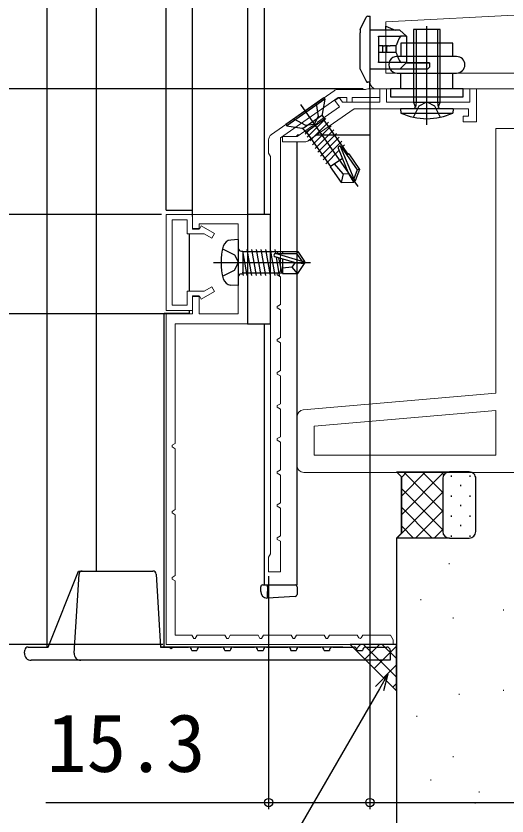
# Model space of a CAD drawing. Units: millimetres, scale not verified. Extents: x -525 to 525, y -783 to 778.
# Drawn here: x -370.7 to -296.5, y -109.7 to 11.2 of the extents above; entities that cross this region are included whole.
import ezdxf
from ezdxf.enums import TextEntityAlignment as Align

# ---------------------------------------------------------------- set-up
doc = ezdxf.new("R2010")
doc.units = ezdxf.units.MM
doc.header["$LTSCALE"] = 4
doc.layers.add('0-3_YKK_11', color=7, linetype='Continuous', lineweight=18)
for name, color, linetype in [('0-5_YKK_12', 2, 'Continuous'), ('0-6_YKK_13', 4, 'Continuous'), ('0-8_YKK_D', 6, 'Continuous'), ('0-A_YSS_K', 3, 'Continuous')]:
    doc.layers.add(name, color=color, linetype=linetype)
doc.styles.add('ＭＳ ゴシック', font='')
doc.styles.get('ＭＳ ゴシック').set_extended_font_data('MS Gothic')

msp = doc.modelspace()

# ---------------------------------------------------------------- linework, layer by layer
at = {"layer": '0-3_YKK_11', "color": 211}
for p, q in [((-317.2, 11.251), (-317.2, 1.2)), ((-316.2, 0.2), (-256.1, 0.2))]:
    msp.add_line(p, q, dxfattribs=at)
at = {"layer": '0-3_YKK_11', "color": 1}
msp.add_line((-332.073, -6.701), (-322.618, -0.081), dxfattribs=at)
at = {"layer": '0-3_YKK_11', "color": 190}
msp.add_line((-326.469, -7.619), (-319.586, -2.8), dxfattribs=at)
at = {"layer": '0-3_YKK_11', "color": 4}
for p, q in [((-328.2, -56.8), (-328.2, -49.341)), ((-262.2, -57.8), (-327.2, -57.8))]:
    msp.add_line(p, q, dxfattribs=at)
at = {"layer": '0-3_YKK_11', "color": 30}
msp.add_line((-313.7, -83.8), (-348, -83.8), dxfattribs=at)
at = {"layer": '0-3_YKK_11', "color": 211}
msp.add_lwpolyline([(-272.2, 12.556), (-314.8, 10.323), (-314.8, 2.6), (-272.2, 2.6)], close=True, dxfattribs=at)
at = {"layer": '0-3_YKK_11', "color": 1}
for points in [[(-322.044, 0.1), (-317.865, 0.1), (-317.7, 0.15), (-317.534, 0.2), (-315.7, 0.2), (-315.7, -1.1), (-319.9, -1.1), (-319.9, -1.8), (-320.7, -1.8), (-320.7, -1.1), (-321.981, -1.1), (-330.7, -7.205), (-330.7, -27.396), (-331.2, -27.685), (-331.2, -27.915), (-330.7, -28.204), (-330.7, -32.396), (-331.2, -32.685), (-331.2, -32.915), (-330.7, -33.204), (-330.7, -37.396), (-331.2, -37.685), (-331.2, -37.915), (-330.7, -38.204), (-330.7, -42.396), (-331.2, -42.685), (-331.2, -42.915), (-330.7, -43.204), (-330.7, -47.396), (-331.2, -47.685), (-331.2, -47.915), (-330.7, -48.204), (-330.7, -52.396), (-331.2, -52.685), (-331.2, -52.915), (-330.7, -53.204), (-330.7, -57.396), (-331.2, -57.685), (-331.2, -57.915), (-330.7, -58.204)], [(-332.2, -70.08), (-332.2, -10.02), (-332.35, -9.76), (-332.5, -9.5), (-332.5, -7.521)], [(-330.7, -58.204), (-330.7, -62.396), (-331.2, -62.685), (-331.2, -62.915), (-330.7, -63.204), (-330.7, -67.396), (-331.2, -67.685), (-331.2, -67.915), (-330.7, -68.204), (-330.7, -72.8), (-332.5, -72.8), (-332.5, -70.6), (-332.35, -70.34), (-332.2, -70.08)]]:
    msp.add_lwpolyline(points, dxfattribs=at)
at = {"layer": '0-3_YKK_11', "color": 190}
msp.add_lwpolyline([(-319.586, -2.8), (-302.3, -2.8), (-302.3, -3.9), (-303.1, -3.9), (-303.1, -4.8), (-301.1, -4.8), (-301.1, 0.2), (-302.1, 0.2), (-302.1, -1.8), (-314.7, -1.8), (-314.7, 0.2), (-315.7, 0.2), (-315.7, -1.8), (-321.342, -1.8), (-321.843, -1.084), (-322.498, -1.543), (-321.81, -2.526), (-325.121, -4.844), (-325.202, -5.048), (-325.653, -5.363), (-325.872, -5.37), (-328.2, -7), (-330.4, -7), (-330.4, -7.8), (-327.042, -7.8)], dxfattribs=at)
at = {"layer": '0-3_YKK_11', "color": 4}
msp.add_lwpolyline([(-327.288, -48.345), (-298.2, -45.8), (-298.2, -5.8), (-278.2, -5.8), (-278.2, -9.8), (-272.2, -9.8), (-272.2, -5.8), (-263.6, -5.8), (-263.6, -3.8)], dxfattribs=at)
at = {"layer": '0-3_YKK_11', "color": 30}
for points in [[(-348, -83.8), (-348, -33.8), (-344, -33.8), (-344, -31.1), (-343, -31.1), (-343, -33.8), (-337.1, -33.8), (-337.1, -20.2), (-343, -20.2), (-343, -21), (-344, -21), (-344, -18.8), (-335.7, -18.8), (-335.7, -35.3), (-346.6, -35.3), (-346.6, -53.396), (-347.1, -53.685), (-347.1, -53.915), (-346.6, -54.204), (-346.6, -63.396), (-347.1, -63.685), (-347.1, -63.915), (-346.6, -64.204), (-346.6, -73.396), (-347.1, -73.685), (-347.1, -73.915), (-346.6, -74.204), (-346.6, -82.4), (-344.105, -82.4), (-343.816, -82.9), (-343.585, -82.9), (-343.296, -82.4), (-339.105, -82.4), (-338.816, -82.9), (-338.585, -82.9), (-338.296, -82.4), (-334.105, -82.4), (-333.816, -82.9), (-333.585, -82.9), (-333.296, -82.4)], [(-333.296, -82.4), (-329.105, -82.4), (-328.816, -82.9), (-328.585, -82.9), (-328.296, -82.4), (-324.105, -82.4), (-323.816, -82.9), (-323.585, -82.9), (-323.296, -82.4), (-319.105, -82.4), (-318.874, -82.8), (-318.7, -82.9), (-318.527, -82.8), (-318.296, -82.4), (-314.105, -82.4), (-313.7, -83.1), (-313.7, -83.8)]]:
    msp.add_lwpolyline(points, dxfattribs=at)
msp.add_lwpolyline([(-348, -33.3), (-348, -18.8), (-344, -18.8), (-344, -20.9), (-342.9, -20.9), (-342.685, -20.527), (-340.7, -21.673), (-341.1, -22.365), (-342.253, -21.7), (-344.8, -21.7), (-344.8, -19.6), (-347.1, -19.6), (-347.1, -32.5), (-344.8, -32.5), (-344.8, -30.4), (-342.253, -30.4), (-341.1, -29.735), (-340.7, -30.427), (-342.685, -31.573), (-342.9, -31.2), (-344, -31.2), (-344, -33.3)], close=True, dxfattribs=at)
at = {"layer": '0-3_YKK_11', "color": 4}
msp.add_lwpolyline([(-298.2, -48.41), (-325.6, -50.807), (-325.6, -55.2), (-298.2, -55.2)], close=True, dxfattribs=at)
at = {"layer": '0-3_YKK_11', "color": 1}
for centre, start, end in [((-322.044, -0.9), 89.99999, 124.99998), ((-331.5, -7.521), 124.99998, 179.99997)]:
    msp.add_arc(centre, 1, start, end, dxfattribs=at)
at = {"layer": '0-3_YKK_11', "color": 211}
msp.add_arc((-316.2, 1.2), 1, 180.00002, 270, dxfattribs=at)
at = {"layer": '0-3_YKK_11', "color": 190}
msp.add_arc((-327.042, -6.8), 1, 270.00002, 305.00001, dxfattribs=at)
at = {"layer": '0-3_YKK_11', "color": 4}
for centre, start, end in [((-327.2, -49.341), 95.00013, 180.00002), ((-327.2, -56.8), 180.00088, 270)]:
    msp.add_arc(centre, 1, start, end, dxfattribs=at)
at = {"layer": '0-5_YKK_12'}
for p, q in [((-366, 173.7), (-366, -84.2)), ((-358.505, -72.7), (-358.505, 173.7)), ((-347.992, -18.159), (-347.992, 173.7)), ((-344, -19.1), (-343.994, 173.7)), ((-335.7, 173.7), (-335.7, -19.3)), ((-333.2, 173.7), (-333.2, -18.8)), ((-317.2, 0.2), (-317.2, 1.2)), ((-317.2, -1.1), (-317.2, -1.8)), ((-328.204, -6.986), (-328.204, -6.8)), ((-327.914, -6.8), (-328.204, -6.8)), ((-347.992, -18.159), (-343.992, -18.159)), ((-344.5, -21.7), (-344.5, -30.4)), ((-348.3, -84.2), (-348.3, -33.7)), ((-344.5, -33.3), (-344.5, -33.7)), ((-333.2, -35.3), (-333.2, -74.804)), ((-321.3, -84.2), (-348.827, -84.2)), ((-346, -84.2), (-346.8, -84.2))]:
    msp.add_line(p, q, dxfattribs=at)
for points in [[(-317.2, -2.8), (-317.2, -6.8), (-325.299, -6.8)], [(-333.2, -74.804), (-328.2, -74.804), (-328.2, -7.8)], [(-348.3, -84.2), (-348.3, -33.7), (-344.5, -33.7)]]:
    msp.add_lwpolyline(points, dxfattribs=at)
at = {"layer": '0-6_YKK_13'}
for p, q in [((-318.7, 9.2), (-317.783, 11.034)), ((-317.515, 11.2), (-317.487, 11.2)), ((-317.487, 11.2), (-317.2, 11.2)), ((-317.2, 11.2), (-317.2, 10.2)), ((-317.2, 10.2), (-317.2, 2.2)), ((-308.6, -5.226), (-308.6, 9.713)), ((-318.7, 9.2), (-318.7, 8.7)), ((-318.7, 3.7), (-318.7, 8.7)), ((-312.7, 9.1), (-317.2, 9.1)), ((-311.7, 8.2), (-312.7, 9.1)), ((-315.9, 8.2), (-312.464, 8.2)), ((-315.9, 8.096), (-315.9, 8.2)), ((-315.9, 8.096), (-315.9, 6.7)), ((-313, 8.2), (-312.7, 8.2)), ((-311.765, 8.2), (-312.464, 8.2)), ((-311.765, 8.2), (-311.7, 8.2)), ((-311.7, 8.2), (-311.7, 4.2)), ((-315.3, 6.7), (-315.9, 6.7)), ((-315.9, 6.7), (-315.9, 5.7)), ((-315.3, 6.7), (-315.3, 5.7)), ((-315.206, 6.7), (-315.3, 6.7)), ((-315.206, 6.7), (-315.013, 6.7)), ((-314.7, 6.7), (-315.013, 6.7)), ((-314.7, 6.7), (-314.7, 5.7)), ((-314.568, 6.7), (-314.7, 6.7)), ((-314.568, 6.7), (-314.386, 6.7)), ((-314.286, 6.7), (-314.386, 6.7)), ((-314.286, 6.7), (-314.141, 6.7)), ((-313.293, 6.7), (-314.141, 6.7)), ((-315.3, 5.7), (-315.9, 5.7)), ((-315.9, 5.7), (-315.9, 4.304)), ((-315.206, 5.7), (-315.3, 5.7)), ((-315.013, 5.7), (-315.206, 5.7)), ((-314.7, 5.7), (-315.013, 5.7)), ((-314.568, 5.7), (-314.7, 5.7)), ((-314.386, 5.7), (-314.568, 5.7)), ((-314.286, 5.7), (-314.386, 5.7)), ((-314.141, 5.7), (-314.286, 5.7)), ((-304.1, 5.1), (-313.1, 5.1)), ((-318.7, 3.2), (-318.7, 3.7)), ((-312.7, 4.2), (-313, 4.2)), ((-312.7, 3.2), (-311.7, 4.2)), ((-311.765, 4.2), (-312.464, 4.2)), ((-311.7, 4.2), (-311.765, 4.2)), ((-308.2, 4.121), (-311.748, 4.152)), ((-311.748, 4.152), (-308.2, 4.121)), ((-308.2, 4.121), (-308.2, 3.5)), ((-318.7, 3.2), (-317.783, 1.366)), ((-312.7, 3.2), (-317.2, 3.2)), ((-313.1, 2.6), (-304.1, 2.6)), ((-308.5, 3.2), (-312.7, 3.2)), ((-312.55, 0.2), (-312.55, 2.6)), ((-308.5, 3.2), (-308.2, 3.5)), ((-304.65, 0.2), (-304.65, 2.6)), ((-317.487, 1.2), (-317.515, 1.2)), ((-324.154, -1.156), (-329.888, -5.171)), ((-324.154, -1.156), (-324.022, -1.345)), ((-324.022, -1.345), (-329.756, -5.36)), ((-327.71, -2.17), (-319.033, -14.562)), ((-324.022, -1.345), (-324.421, -3.606)), ((-310.6, -1.8), (-306.6, -1.8)), ((-304.6, -2.8), (-304.656, -3.443)), ((-324.457, -3.81), (-327.291, -5.794)), ((-324.055, -4.383), (-326.889, -6.368)), ((-323.844, -4.251), (-326.684, -7.094)), ((-323.442, -4.824), (-326.283, -7.668)), ((-324.338, -3.979), (-324.055, -4.383)), ((-320.491, -9.692), (-324.157, -4.455)), ((-329.888, -5.171), (-329.756, -5.36)), ((-329.756, -5.36), (-327.495, -5.758)), ((-327.172, -5.964), (-326.889, -6.368)), ((-326.986, -6.664), (-326.226, -5.903)), ((-323.041, -5.398), (-325.881, -8.241)), ((-322.639, -5.971), (-325.48, -8.815)), ((-323.112, -11.536), (-326.783, -6.293)), ((-322.238, -6.544), (-325.078, -9.388)), ((-321.836, -7.118), (-324.677, -9.961)), ((-321.435, -7.691), (-324.275, -10.535)), ((-321.682, -8.438), (-319.649, -13.422)), ((-321.033, -8.265), (-321.449, -8.681)), ((-321.853, -9.086), (-323.874, -11.108)), ((-321.978, -8.772), (-320.428, -12.57)), ((-321.544, -8.535), (-319.109, -12.014)), ((-320.409, -9.634), (-320.654, -9.806)), ((-320.409, -9.634), (-318.771, -11.973)), ((-321.355, -10.306), (-323.194, -11.593)), ((-323.194, -11.593), (-321.557, -13.931)), ((-321.228, -12.658), (-322.538, -11.134)), ((-319.109, -12.014), (-319.649, -13.422)), ((-318.771, -11.973), (-319.441, -13.718)), ((-318.771, -11.973), (-319.109, -12.014)), ((-321.228, -12.658), (-321.557, -13.931)), ((-320.367, -12.667), (-321.228, -12.658)), ((-320.428, -12.579), (-319.687, -13.899)), ((-320.428, -12.579), (-319.564, -13.813)), ((-321.557, -13.931), (-319.687, -13.899)), ((-319.441, -13.727), (-319.687, -13.899)), ((-319.687, -13.899), (-319.441, -13.727)), ((-319.649, -13.43), (-319.441, -13.727)), ((-337.1, -22.55), (-338.22, -22.648)), ((-337.1, -22.55), (-337.1, -29.55)), ((-335.788, -24.071), (-335.088, -28.029)), ((-335.088, -24.071), (-334.388, -28.029)), ((-334.388, -24.071), (-333.688, -28.029)), ((-333.688, -24.071), (-332.988, -28.029)), ((-332.988, -24.071), (-332.288, -28.029)), ((-332.288, -24.071), (-331.588, -28.029)), ((-331.588, -24.071), (-331.476, -24.701)), ((-336.6, -24.32), (-336.4, -24.32)), ((-336.4, -24.32), (-336.4, -27.78)), ((-331.194, -24.45), (-336.4, -24.45)), ((-336.4, -24.565), (-335.788, -28.029)), ((-328.607, -26.05), (-331.507, -25.19)), ((-331.383, -25.227), (-330.888, -28.029)), ((-331.194, -24.45), (-331.14, -24.7)), ((-330.4, -24.45), (-331.194, -24.45)), ((-330.999, -25.341), (-330.494, -27.65)), ((-330.4, -24.4), (-330.4, -24.7)), ((-328.305, -24.7), (-327.462, -25.9)), ((-328.112, -24.4), (-327.1, -25.9)), ((-340.854, -26.05), (-326.171, -26.05)), ((-330.4, -25.518), (-330.4, -27.7)), ((-328.607, -26.05), (-327.1, -26.05)), ((-328.607, -26.05), (-327.1, -26.2)), ((-328.112, -27.7), (-327.1, -26.2)), ((-327.462, -25.9), (-327.1, -25.9)), ((-327.1, -25.9), (-327.1, -26.2)), ((-336.6, -27.78), (-336.4, -27.78)), ((-336.313, -28.029), (-336.4, -27.535)), ((-330.4, -27.65), (-336.4, -27.65)), ((-330.407, -27.65), (-330.494, -27.65)), ((-330.4, -27.7), (-328.112, -27.7)), ((-329, -26.75), (-328.189, -27.7)), ((-337.1, -29.55), (-338.22, -29.452)), ((-365.787, -84.2), (-361.217, -72.7)), ((-365.787, -84.2), (-361.217, -72.7)), ((-361.885, -85.139), (-361.152, -73.169)), ((-361.885, -85.139), (-361.152, -73.169)), ((-361.217, -72.7), (-360.653, -72.7)), ((-361.217, -72.7), (-360.653, -72.7)), ((-360.653, -72.7), (-360.154, -72.7)), ((-360.653, -72.7), (-360.154, -72.7)), ((-360.154, -72.7), (-350.001, -72.7)), ((-360.154, -72.7), (-350.001, -72.7)), ((-349.502, -73.169), (-348.827, -84.2)), ((-349.502, -73.169), (-348.827, -84.2)), ((-333.4, -74.804), (-332.7, -74.804)), ((-332.7, -75.104), (-332.7, -74.804)), ((-332.7, -74.804), (-328.5, -74.804)), ((-333.7, -75.762), (-333.7, -75.104)), ((-333.7, -75.802), (-333.7, -75.762)), ((-332.7, -75.104), (-332.7, -75.806)), ((-332.7, -76.804), (-332.7, -75.806)), ((-332.7, -76.804), (-332.761, -76.8)), ((-328.482, -76.546), (-332.7, -76.804)), ((-369.384, -85.139), (-369.356, -84.669)), ((-369.384, -85.139), (-369.356, -84.669)), ((-368.857, -84.2), (-366.388, -84.2)), ((-368.857, -84.2), (-366.388, -84.2)), ((-348.827, -84.2), (-344.627, -84.2)), ((-348.827, -84.2), (-344.627, -84.2)), ((-342.827, -84.2), (-339.627, -84.2)), ((-342.827, -84.2), (-339.627, -84.2)), ((-337.827, -84.2), (-334.627, -84.2)), ((-337.827, -84.2), (-334.627, -84.2)), ((-332.827, -84.2), (-329.627, -84.2)), ((-332.827, -84.2), (-329.627, -84.2)), ((-327.827, -84.2), (-324.627, -84.2)), ((-327.827, -84.2), (-324.627, -84.2)), ((-322.827, -84.2), (-321.3, -84.2)), ((-322.827, -84.2), (-319.627, -84.2)), ((-317.827, -84.2), (-314.627, -84.2)), ((-344.127, -84.7), (-343.327, -84.7)), ((-344.127, -84.7), (-343.327, -84.7)), ((-339.127, -84.7), (-338.327, -84.7)), ((-339.127, -84.7), (-338.327, -84.7)), ((-334.127, -84.7), (-333.327, -84.7)), ((-334.127, -84.7), (-333.327, -84.7)), ((-329.127, -84.7), (-328.327, -84.7)), ((-329.127, -84.7), (-328.327, -84.7)), ((-324.127, -84.7), (-323.327, -84.7)), ((-324.127, -84.7), (-323.327, -84.7)), ((-319.127, -84.7), (-318.327, -84.7)), ((-314.127, -84.7), (-314.127, -86.2)), ((-364.882, -86.2), (-368.386, -86.2)), ((-364.882, -86.2), (-368.386, -86.2)), ((-360.886, -86.2), (-364.882, -86.2)), ((-360.886, -86.2), (-364.882, -86.2)), ((-319.3, -86.2), (-360.886, -86.2)), ((-314.127, -86.2), (-360.886, -86.2))]:
    msp.add_line(p, q, dxfattribs=at)
for points in [[(-314.8, 9.1), (-314.8, 9.7), (-313.382, 9.1)], [(-306.67, -2.8), (-306.858, -2.534), (-306.6, -1.8), (-306.6, 9.2), (-310.6, 9.2), (-310.6, -1.8), (-310.341, -2.534), (-310.53, -2.8)], [(-310.221, 9.2), (-310.221, -1.8), (-310.331, -2.627)], [(-306.979, 9.2), (-306.979, -1.8), (-306.868, -2.627)], [(-313.293, 6.7), (-313.293, 5.7), (-314.141, 5.7)], [(-304.65, 5.1), (-304.65, 7.1), (-312.55, 7.1), (-312.55, 5.1)], [(-312.464, 4.2), (-315.9, 4.2), (-315.9, 4.304)], [(-317.2, 2.2), (-317.2, 1.2), (-317.487, 1.2)], [(-325.342, -1.988), (-325.042, -3.994), (-325.63, -5.149)], [(-310.6, -4.087), (-309.745, -2.357), (-308.6, -1.748), (-307.455, -2.357), (-306.6, -4.087)], [(-304.6, -2.8), (-312.6, -2.8), (-312.543, -3.443), (-304.656, -3.443)], [(-328.7, -4.34), (-326.918, -5.307), (-325.63, -5.149)], [(-339.464, -24), (-337.649, -24.905), (-337.04, -26.05)], [(-327.462, -25.9), (-331.452, -24.7), (-328.305, -24.7)], [(-330.4, -24.4), (-328.112, -24.4), (-328.305, -24.7)], [(-339.464, -28.1), (-337.649, -27.195), (-337.04, -26.05)], [(-328.499, -26.05), (-329, -26.75), (-330.4, -26.89)], [(-328.2, -75.104), (-328.2, -75.548), (-328.2, -76.246)], [(-366.388, -84.2), (-366.247, -84.2), (-366.157, -84.2), (-366.063, -84.2), (-365.957, -84.2), (-365.787, -84.2)], [(-366.388, -84.2), (-366.247, -84.2), (-366.157, -84.2), (-366.063, -84.2), (-365.957, -84.2), (-365.787, -84.2)]]:
    msp.add_lwpolyline(points, dxfattribs=at)
for points in [[(-314.1, -1), (-303.1, -1), (-303.1, 0.2), (-314.1, 0.2)], [(-335.7, -35.3), (-332.2, -35.3), (-332.2, -18.8), (-335.7, -18.8)]]:
    msp.add_lwpolyline(points, close=True, dxfattribs=at)
for centre, radius, start, end in [((-317.515, 10.9), 0.3, 90, 153.43495), ((-313.89, 7.267), 0.823, 316.45882, 351.2011), ((-313.1, 3.85), 1.25, 90, 270.00002), ((-313.706, 5.223), 0.63, 3.21963, 49.12045), ((-304.1, 3.85), 1.25, 270.00002, 90), ((-317.515, 1.5), 0.3, 206.56505, 270), ((-323.928, -3.693), 0.5, 170, 215), ((-308.6, 5.2), 9.5, 245.47225, 294.52775), ((-327.582, -6.251), 0.5, 35, 80), ((-321.748, -8.686), 0.248, 35, 202.19096), ((-338.107, -23.943), 1.3, 95, 164.11915), ((-330.7, -26.05), 9, 164.11915, 195.88085), ((-336.6, -23.82), 0.5, 180, 270), ((-331.452, -24.948), 0.248, 90, 257.19096), ((-336.6, -28.28), 0.5, 90, 180), ((-338.107, -28.157), 1.3, 195.88085, 265), ((-360.653, -73.2), 0.5, 90, 176.5), ((-360.653, -73.2), 0.5, 90, 176.5), ((-350.001, -73.2), 0.5, 3.49985, 90.00023), ((-350.001, -73.2), 0.5, 3.49985, 90.00023), ((-333.4, -75.104), 0.3, 90, 180), ((-328.5, -75.104), 0.3, 0, 90), ((-332.7, -75.802), 1, 180, 266.5), ((-328.5, -76.246), 0.3, 273.5, 0), ((-368.857, -84.7), 0.5, 90, 176.49998), ((-368.857, -84.7), 0.5, 90, 176.49998), ((-347.227, -84.2), 0.2, 180, 0), ((-347.227, -84.2), 0.2, 180, 0), ((-347.227, -84.2), 0.2, 180, 0), ((-347.227, -84.2), 0.2, 180, 0), ((-344.627, -84.7), 0.5, 0, 90), ((-344.627, -84.7), 0.5, 0, 90), ((-342.827, -84.7), 0.5, 90, 180), ((-342.827, -84.7), 0.5, 90, 180), ((-339.627, -84.7), 0.5, 0, 90), ((-339.627, -84.7), 0.5, 0, 90), ((-337.827, -84.7), 0.5, 90, 180), ((-337.827, -84.7), 0.5, 90, 180), ((-334.627, -84.7), 0.5, 0, 90), ((-334.627, -84.7), 0.5, 0, 90), ((-332.827, -84.7), 0.5, 90, 180), ((-332.827, -84.7), 0.5, 90, 180), ((-329.627, -84.7), 0.5, 0, 90), ((-329.627, -84.7), 0.5, 0, 90), ((-327.827, -84.7), 0.5, 90, 180), ((-327.827, -84.7), 0.5, 90, 180), ((-324.627, -84.7), 0.5, 0, 90), ((-324.627, -84.7), 0.5, 0, 90), ((-322.827, -84.7), 0.5, 90, 180), ((-322.827, -84.7), 0.5, 90, 180), ((-319.627, -84.7), 0.5, 0, 90), ((-317.827, -84.7), 0.5, 90, 180), ((-314.627, -84.7), 0.5, 0, 90), ((-368.386, -85.2), 1, 176.5, 270), ((-368.386, -85.2), 1, 176.5, 270), ((-360.886, -85.2), 1, 176.5, 270), ((-360.886, -85.2), 1, 176.5, 270)]:
    msp.add_arc(centre, radius, start, end, dxfattribs=at)
for centre, major_axis, ratio, start_param, end_param in [((-310.911, 6.2), (0, 2.9), 0.789474, 0.8581397, 1.2402914), ((-312.464, 7.9), (0, 0.3), 0.789474, 6.2831853, 7.141325), ((-310.911, 6.2), (0, 2.9), 0.789474, 1.9013013, 2.283453), ((-312.464, 4.5), (0, 0.3), 0.789474, 2.283453, 3.1415927), ((-328.5, -75.304), (0, 0.5), 0.005236, 6.2744587, 6.2831853)]:
    msp.add_ellipse(centre, major_axis=major_axis, ratio=ratio, start_param=start_param, end_param=end_param, dxfattribs=at)
at = {"layer": '0-8_YKK_D'}
for p, q in [((-318.2, 0.2), (-390.386, 0.2)), ((-318.2, 0.2), (-390.386, 0.2)), ((-317.2, 0.2), (-317.2, -108.722)), ((-317.2, 0.2), (-317.2, -108.722)), ((-348.7, -18.8), (-390.386, -18.8)), ((-348.7, -18.8), (-390.386, -18.8)), ((-347, -33.8), (-390.386, -33.8)), ((-347, -33.8), (-390.386, -33.8)), ((-332.5, -73.5), (-332.5, -108.722)), ((-348.5, -83.8), (-390.386, -83.8)), ((-366.154, -107.722), (-332.5, -107.722)), ((-332.5, -107.722), (-317.2, -107.722)), ((-317.2, -107.722), (-202.2, -107.722))]:
    msp.add_line(p, q, dxfattribs=at)
for points in [[(-314.471, -88.293), (-315.746, -90.501), (-337.236, -127.722), (-424.831, -127.722)], [(-316.338, -90.159), (-314.471, -88.293), (-315.154, -90.843)]]:
    msp.add_lwpolyline(points, dxfattribs=at)
for centre in [(-332.5, -107.722), (-317.2, -107.722), (-317.2, -107.722)]:
    msp.add_circle(centre, 0.637, dxfattribs=at)
at = {"layer": '0-A_YSS_K'}
for p, q in [((-313.2, -57.722), (-305.2, -57.722)), ((-312.45, -58.543), (-311.629, -57.722)), ((-312.45, -61.372), (-308.801, -57.722)), ((-312.45, -64.2), (-305.972, -57.722)), ((-312.118, -57.722), (-306.2, -63.64)), ((-309.289, -57.722), (-306.2, -60.811)), ((-306.461, -57.722), (-306.026, -58.157)), ((-302.2, -57.722), (-305.2, -57.722)), ((-306.2, -58.722), (-306.2, -66.722)), ((-306.2, -58.722), (-306.2, -66.722)), ((-304.939, -58.242), (-304.939, -58.442)), ((-302.109, -58.242), (-302.109, -58.442)), ((-301.2, -66.722), (-301.2, -58.722)), ((-312.45, -60.218), (-306.2, -66.468)), ((-303.524, -59.657), (-303.524, -59.857)), ((-313.144, -67.722), (-306.2, -60.779)), ((-304.939, -61.272), (-304.939, -61.472)), ((-302.109, -61.272), (-302.109, -61.472)), ((-303.524, -62.687), (-303.524, -62.887)), ((-312.45, -63.046), (-307.775, -67.722)), ((-310.315, -67.722), (-306.2, -63.607)), ((-304.939, -64.302), (-304.939, -64.502)), ((-302.109, -64.302), (-302.109, -64.502)), ((-312.45, -65.875), (-310.603, -67.722)), ((-307.487, -67.722), (-306.2, -66.436)), ((-303.524, -65.717), (-303.524, -65.917)), ((-313.2, -67.722), (-313.2, -138.265)), ((-305.2, -67.722), (-302.2, -67.722)), ((-304.939, -67.332), (-304.939, -67.532)), ((-302.109, -67.332), (-302.109, -67.532)), ((-305.297, -71.561), (-305.197, -71.561)), ((-309.554, -77.032), (-309.454, -77.032)), ((-309.554, -77.032), (-309.454, -77.032)), ((-297.087, -78.552), (-296.987, -78.552)), ((-304.689, -79.768), (-304.589, -79.768)), ((-319.404, -84.596), (-318.608, -83.8)), ((-318.154, -83.8), (-313.2, -88.754)), ((-317.99, -86.01), (-315.779, -83.8)), ((-316.576, -87.425), (-313.2, -84.049)), ((-315.326, -83.8), (-313.2, -85.925)), ((-315.161, -88.839), (-313.2, -86.878)), ((-313.747, -90.253), (-313.2, -89.706)), ((-297.087, -90.71), (-296.987, -90.71)), ((-303.777, -91.318), (-303.677, -91.318)), ((-310.162, -94.662), (-310.062, -94.662)), ((-304.689, -100.741), (-304.589, -100.741)), ((-308.034, -104.282), (-307.934, -104.282)), ((-300.736, -106.106), (-300.636, -106.106)), ((-301.344, -107.732), (-301.244, -107.732))]:
    msp.add_line(p, q, dxfattribs=at)
msp.add_lwpolyline([(-305.2, -67.722), (-313.2, -67.722), (-312.45, -66.972), (-312.45, -58.472), (-313.2, -57.722), (-312.45, -58.472), (-312.45, -66.972), (-313.2, -67.722)], dxfattribs=at)
msp.add_lwpolyline([(-313.2, -83.8), (-320.2, -83.8), (-313.2, -90.8)], close=True, dxfattribs=at)
for centre, start, end in [((-305.2, -58.722), 90, 179.99985), ((-305.2, -58.722), 90, 179.99985), ((-302.2, -58.722), 359.99985, 90), ((-305.2, -66.722), 179.99985, 269.99985), ((-305.2, -66.722), 179.99985, 269.99985), ((-302.2, -66.722), 269.99985, 359.99985)]:
    msp.add_arc(centre, 1, start, end, dxfattribs=at)

# ---------------------------------------------------------------- texts
at = {"layer": '0-8_YKK_D', "style": 'ＭＳ ゴシック'}
msp.add_text('15.3', height=8.798, dxfattribs=at).set_placement((-365.995, -105.722), align=Align.BOTTOM_LEFT)

doc.saveas('drawing.dxf')
